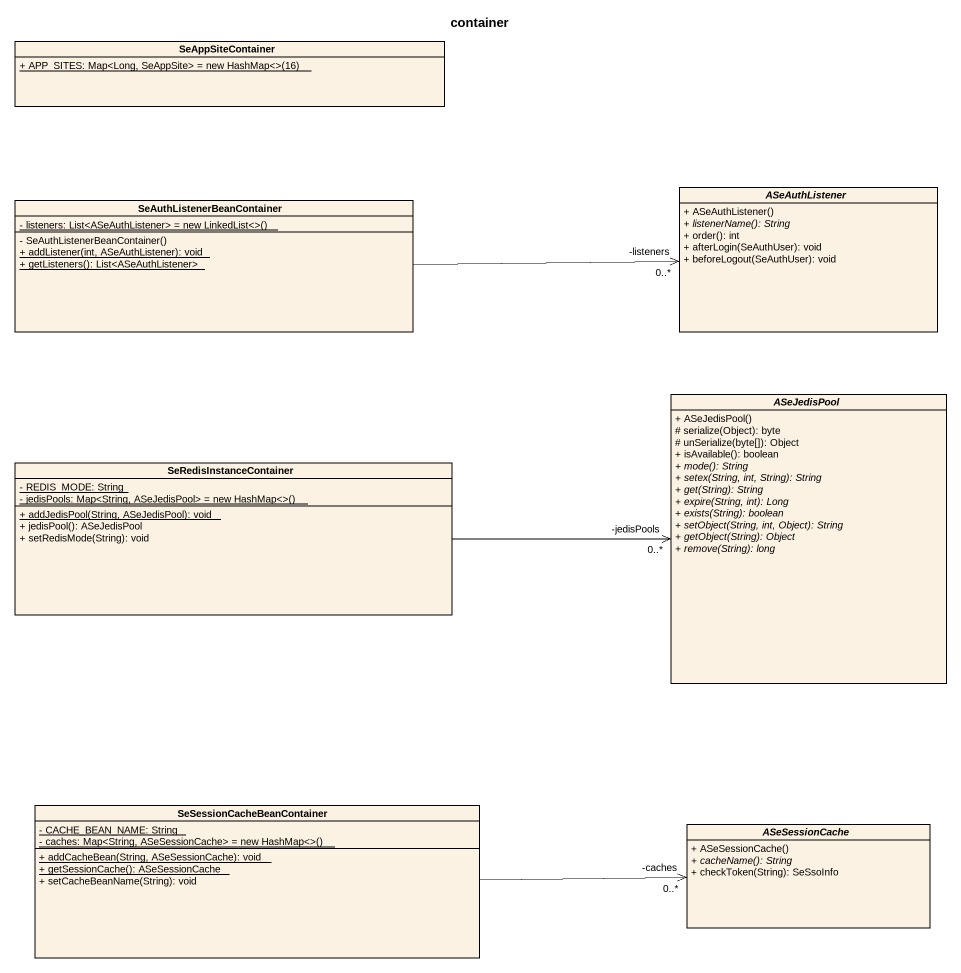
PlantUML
@startuml
title container
hide circle
hide empty members
skinparam classAttributeIconSize 0
class SeAppSiteContainer {
  {static} {field} + APP_SITES: Map<Long, SeAppSite> = new HashMap<>(16)
}
class SeAuthListenerBeanContainer {
  {static} {field} - listeners: List<ASeAuthListener> = new LinkedList<>()
  - SeAuthListenerBeanContainer()
  {static} + addListener(int, ASeAuthListener): void
  {static} + getListeners(): List<ASeAuthListener>
}
abstract class ASeAuthListener {
  + ASeAuthListener()
  {abstract} + listenerName(): String
  + order(): int
  + afterLogin(SeAuthUser): void
  + beforeLogout(SeAuthUser): void
}
abstract class ASeJedisPool {
  + ASeJedisPool()
  # serialize(Object): byte
  # unSerialize(byte[]): Object
  + isAvailable(): boolean
  {abstract} + mode(): String
  {abstract} + setex(String, int, String): String
  {abstract} + get(String): String
  {abstract} + expire(String, int): Long
  {abstract} + exists(String): boolean
  {abstract} + setObject(String, int, Object): String
  {abstract} + getObject(String): Object
  {abstract} + remove(String): long
}
class SeRedisInstanceContainer {
  {static} - REDIS_MODE: String
  {static} {field} - jedisPools: Map<String, ASeJedisPool> = new HashMap<>()
  {static} + addJedisPool(String, ASeJedisPool): void
  + jedisPool(): ASeJedisPool
  + setRedisMode(String): void
}
class SeSessionCacheBeanContainer {
  {static} - CACHE_BEAN_NAME: String
  {static} {field} - caches: Map<String, ASeSessionCache> = new HashMap<>()
  {static} + addCacheBean(String, ASeSessionCache): void
  {static} + getSessionCache(): ASeSessionCache
  + setCacheBeanName(String): void
}
abstract class ASeSessionCache {
  + ASeSessionCache()
  {abstract} + cacheName(): String
  + checkToken(String): SeSsoInfo
}
SeAuthListenerBeanContainer -right-> "-listeners\n0..*" ASeAuthListener
SeRedisInstanceContainer -right-> "-jedisPools\n0..*" ASeJedisPool
SeSessionCacheBeanContainer -right-> "-caches\n0..*" ASeSessionCache
@enduml
